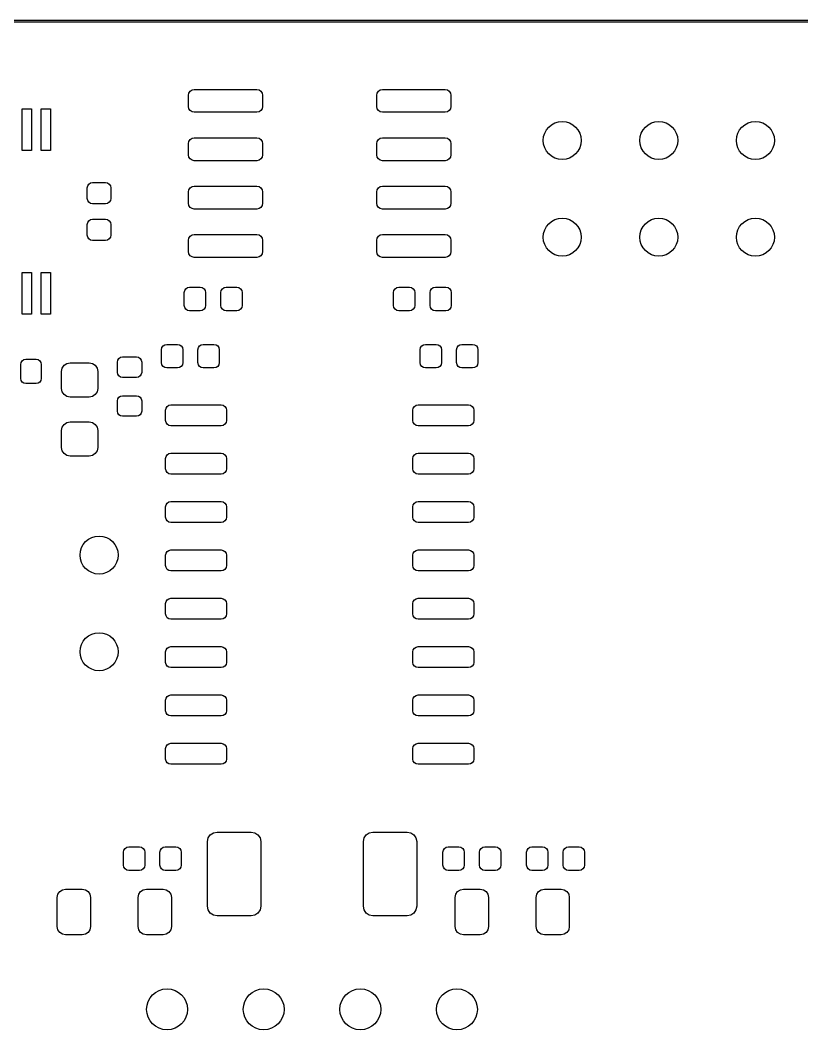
# Model space of a CAD drawing. Extents: x 89 to 178, y -115 to -57.
# Drawn here: x 130.93 to 151.48, y -83.49 to -56.97 of the extents above; entities that cross this region are included whole.
import ezdxf

# ---------------------------------------------------------------- set-up
doc = ezdxf.new("R2010")
doc.units = 0
doc.layers.add('BLACK', color=7, linetype='CONTINUOUS')

msp = doc.modelspace()

# ---------------------------------------------------------------- linework, layer by layer
at = {"layer": 'BLACK', "linetype": 'CONTINUOUS'}
for p, q in [((97.5, -56.975), (169.5, -56.975)), ((169.47582, -57.025), (97.524182, -57.025)), ((135.361418, -58.887597), (135.393934, -58.838934)), ((135.393934, -58.838934), (135.442597, -58.806418)), ((135.442597, -58.806418), (135.5, -58.795)), ((135.5, -58.795), (137.15, -58.795)), ((137.15, -58.795), (137.207403, -58.806418)), ((137.207403, -58.806418), (137.256066, -58.838934)), ((137.256066, -58.838934), (137.288582, -58.887597)), ((140.311418, -58.887597), (140.343934, -58.838934)), ((140.343934, -58.838934), (140.392597, -58.806418)), ((140.392597, -58.806418), (140.45, -58.795)), ((140.45, -58.795), (142.1, -58.795)), ((142.1, -58.795), (142.157403, -58.806418)), ((142.157403, -58.806418), (142.206066, -58.838934)), ((142.206066, -58.838934), (142.238582, -58.887597)), ((135.35, -58.945), (135.361418, -58.887597)), ((135.35, -59.245), (135.35, -58.945)), ((137.288582, -58.887597), (137.3, -58.945)), ((137.3, -58.945), (137.3, -59.245)), ((140.3, -58.945), (140.311418, -58.887597)), ((140.3, -59.245), (140.3, -58.945)), ((142.238582, -58.887597), (142.25, -58.945)), ((142.25, -58.945), (142.25, -59.245)), ((130.975, -60.4), (130.975, -59.3)), ((130.975, -59.3), (131.225, -59.3)), ((131.225, -59.3), (131.225, -60.4)), ((131.475, -60.4), (131.475, -59.3)), ((131.475, -59.3), (131.725, -59.3)), ((131.725, -59.3), (131.725, -60.4)), ((135.361418, -59.302403), (135.35, -59.245)), ((135.393934, -59.351066), (135.361418, -59.302403)), ((135.442597, -59.383582), (135.393934, -59.351066)), ((135.5, -59.395), (135.442597, -59.383582)), ((137.15, -59.395), (135.5, -59.395)), ((137.207403, -59.383582), (137.15, -59.395)), ((137.256066, -59.351066), (137.207403, -59.383582)), ((137.288582, -59.302403), (137.256066, -59.351066)), ((137.3, -59.245), (137.288582, -59.302403)), ((140.311418, -59.302403), (140.3, -59.245)), ((140.343934, -59.351066), (140.311418, -59.302403)), ((140.392597, -59.383582), (140.343934, -59.351066)), ((140.45, -59.395), (140.392597, -59.383582)), ((142.1, -59.395), (140.45, -59.395)), ((142.157403, -59.383582), (142.1, -59.395)), ((142.206066, -59.351066), (142.157403, -59.383582)), ((142.238582, -59.302403), (142.206066, -59.351066)), ((142.25, -59.245), (142.238582, -59.302403)), ((135.35, -60.215), (135.361418, -60.157597)), ((135.361418, -60.157597), (135.393934, -60.108934)), ((135.393934, -60.108934), (135.442597, -60.076418)), ((135.442597, -60.076418), (135.5, -60.065)), ((135.5, -60.065), (137.15, -60.065)), ((137.15, -60.065), (137.207403, -60.076418)), ((137.207403, -60.076418), (137.256066, -60.108934)), ((137.256066, -60.108934), (137.288582, -60.157597)), ((137.288582, -60.157597), (137.3, -60.215)), ((140.3, -60.215), (140.311418, -60.157597)), ((140.311418, -60.157597), (140.343934, -60.108934)), ((140.343934, -60.108934), (140.392597, -60.076418)), ((140.392597, -60.076418), (140.45, -60.065)), ((140.45, -60.065), (142.1, -60.065)), ((142.1, -60.065), (142.157403, -60.076418)), ((142.157403, -60.076418), (142.206066, -60.108934)), ((142.206066, -60.108934), (142.238582, -60.157597)), ((142.238582, -60.157597), (142.25, -60.215)), ((131.225, -60.4), (130.975, -60.4)), ((131.725, -60.4), (131.475, -60.4)), ((135.35, -60.515), (135.35, -60.215)), ((137.3, -60.215), (137.3, -60.515)), ((140.3, -60.515), (140.3, -60.215)), ((142.25, -60.215), (142.25, -60.515)), ((135.361418, -60.572403), (135.35, -60.515)), ((135.393934, -60.621066), (135.361418, -60.572403)), ((135.442597, -60.653582), (135.393934, -60.621066)), ((135.5, -60.665), (135.442597, -60.653582)), ((137.15, -60.665), (135.5, -60.665)), ((137.207403, -60.653582), (137.15, -60.665)), ((137.256066, -60.621066), (137.207403, -60.653582)), ((137.288582, -60.572403), (137.256066, -60.621066)), ((137.3, -60.515), (137.288582, -60.572403)), ((140.311418, -60.572403), (140.3, -60.515)), ((140.343934, -60.621066), (140.311418, -60.572403)), ((140.392597, -60.653582), (140.343934, -60.621066)), ((140.45, -60.665), (140.392597, -60.653582)), ((142.1, -60.665), (140.45, -60.665)), ((142.157403, -60.653582), (142.1, -60.665)), ((142.206066, -60.621066), (142.157403, -60.653582)), ((142.238582, -60.572403), (142.206066, -60.621066)), ((142.25, -60.515), (142.238582, -60.572403)), ((132.731005, -61.281005), (132.776424, -61.250657)), ((132.776424, -61.250657), (132.83, -61.24)), ((132.83, -61.24), (133.17, -61.24)), ((133.17, -61.24), (133.223576, -61.250657)), ((133.223576, -61.250657), (133.268995, -61.281005)), ((132.69, -61.38), (132.700657, -61.326424)), ((132.69, -61.66), (132.69, -61.38)), ((132.700657, -61.326424), (132.731005, -61.281005)), ((133.268995, -61.281005), (133.299343, -61.326424)), ((133.299343, -61.326424), (133.31, -61.38)), ((133.31, -61.38), (133.31, -61.66)), ((135.35, -61.485), (135.361418, -61.427597)), ((135.35, -61.785), (135.35, -61.485)), ((135.361418, -61.427597), (135.393934, -61.378934)), ((135.393934, -61.378934), (135.442597, -61.346418)), ((135.442597, -61.346418), (135.5, -61.335)), ((135.5, -61.335), (137.15, -61.335)), ((137.15, -61.335), (137.207403, -61.346418)), ((137.207403, -61.346418), (137.256066, -61.378934)), ((137.256066, -61.378934), (137.288582, -61.427597)), ((137.288582, -61.427597), (137.3, -61.485)), ((137.3, -61.485), (137.3, -61.785)), ((140.3, -61.485), (140.311418, -61.427597)), ((140.3, -61.785), (140.3, -61.485)), ((140.311418, -61.427597), (140.343934, -61.378934)), ((140.343934, -61.378934), (140.392597, -61.346418)), ((140.392597, -61.346418), (140.45, -61.335)), ((140.45, -61.335), (142.1, -61.335)), ((142.1, -61.335), (142.157403, -61.346418)), ((142.157403, -61.346418), (142.206066, -61.378934)), ((142.206066, -61.378934), (142.238582, -61.427597)), ((142.238582, -61.427597), (142.25, -61.485)), ((142.25, -61.485), (142.25, -61.785)), ((132.700657, -61.713576), (132.69, -61.66)), ((132.731005, -61.758995), (132.700657, -61.713576)), ((132.776424, -61.789343), (132.731005, -61.758995)), ((132.83, -61.8), (132.776424, -61.789343)), ((133.223576, -61.789343), (133.17, -61.8)), ((133.268995, -61.758995), (133.223576, -61.789343)), ((133.299343, -61.713576), (133.268995, -61.758995)), ((133.31, -61.66), (133.299343, -61.713576)), ((135.361418, -61.842403), (135.35, -61.785)), ((137.3, -61.785), (137.288582, -61.842403)), ((140.311418, -61.842403), (140.3, -61.785)), ((142.25, -61.785), (142.238582, -61.842403)), ((133.17, -61.8), (132.83, -61.8)), ((135.393934, -61.891066), (135.361418, -61.842403)), ((135.442597, -61.923582), (135.393934, -61.891066)), ((135.5, -61.935), (135.442597, -61.923582)), ((137.15, -61.935), (135.5, -61.935)), ((137.207403, -61.923582), (137.15, -61.935)), ((137.256066, -61.891066), (137.207403, -61.923582)), ((137.288582, -61.842403), (137.256066, -61.891066)), ((140.343934, -61.891066), (140.311418, -61.842403)), ((140.392597, -61.923582), (140.343934, -61.891066)), ((140.45, -61.935), (140.392597, -61.923582)), ((142.1, -61.935), (140.45, -61.935)), ((142.157403, -61.923582), (142.1, -61.935)), ((142.206066, -61.891066), (142.157403, -61.923582)), ((142.238582, -61.842403), (142.206066, -61.891066)), ((132.69, -62.34), (132.700657, -62.286424)), ((132.700657, -62.286424), (132.731005, -62.241005)), ((132.731005, -62.241005), (132.776424, -62.210657)), ((132.776424, -62.210657), (132.83, -62.2)), ((132.83, -62.2), (133.17, -62.2)), ((133.17, -62.2), (133.223576, -62.210657)), ((133.223576, -62.210657), (133.268995, -62.241005)), ((133.268995, -62.241005), (133.299343, -62.286424)), ((133.299343, -62.286424), (133.31, -62.34)), ((132.69, -62.62), (132.69, -62.34)), ((133.31, -62.34), (133.31, -62.62)), ((132.700657, -62.673576), (132.69, -62.62)), ((132.731005, -62.718995), (132.700657, -62.673576)), ((132.776424, -62.749343), (132.731005, -62.718995)), ((132.83, -62.76), (132.776424, -62.749343)), ((133.17, -62.76), (132.83, -62.76)), ((133.223576, -62.749343), (133.17, -62.76)), ((133.268995, -62.718995), (133.223576, -62.749343)), ((133.299343, -62.673576), (133.268995, -62.718995)), ((133.31, -62.62), (133.299343, -62.673576)), ((135.35, -62.755), (135.361418, -62.697597)), ((135.35, -63.055), (135.35, -62.755)), ((135.361418, -62.697597), (135.393934, -62.648934)), ((135.393934, -62.648934), (135.442597, -62.616418)), ((135.442597, -62.616418), (135.5, -62.605)), ((135.5, -62.605), (137.15, -62.605)), ((137.15, -62.605), (137.207403, -62.616418)), ((137.207403, -62.616418), (137.256066, -62.648934)), ((137.256066, -62.648934), (137.288582, -62.697597)), ((137.288582, -62.697597), (137.3, -62.755)), ((137.3, -62.755), (137.3, -63.055)), ((140.3, -62.755), (140.311418, -62.697597)), ((140.3, -63.055), (140.3, -62.755)), ((140.311418, -62.697597), (140.343934, -62.648934)), ((140.343934, -62.648934), (140.392597, -62.616418)), ((140.392597, -62.616418), (140.45, -62.605)), ((140.45, -62.605), (142.1, -62.605)), ((142.1, -62.605), (142.157403, -62.616418)), ((142.157403, -62.616418), (142.206066, -62.648934)), ((142.206066, -62.648934), (142.238582, -62.697597)), ((142.238582, -62.697597), (142.25, -62.755)), ((142.25, -62.755), (142.25, -63.055)), ((135.361418, -63.112403), (135.35, -63.055)), ((135.393934, -63.161066), (135.361418, -63.112403)), ((137.288582, -63.112403), (137.256066, -63.161066)), ((137.3, -63.055), (137.288582, -63.112403)), ((140.311418, -63.112403), (140.3, -63.055)), ((140.343934, -63.161066), (140.311418, -63.112403)), ((142.238582, -63.112403), (142.206066, -63.161066)), ((142.25, -63.055), (142.238582, -63.112403)), ((135.442597, -63.193582), (135.393934, -63.161066)), ((135.5, -63.205), (135.442597, -63.193582)), ((137.15, -63.205), (135.5, -63.205)), ((137.207403, -63.193582), (137.15, -63.205)), ((137.256066, -63.161066), (137.207403, -63.193582)), ((140.392597, -63.193582), (140.343934, -63.161066)), ((140.45, -63.205), (140.392597, -63.193582)), ((142.1, -63.205), (140.45, -63.205)), ((142.157403, -63.193582), (142.1, -63.205)), ((142.206066, -63.161066), (142.157403, -63.193582)), ((130.975, -64.7), (130.975, -63.6)), ((130.975, -63.6), (131.225, -63.6)), ((131.225, -63.6), (131.225, -64.7)), ((131.475, -64.7), (131.475, -63.6)), ((131.475, -63.6), (131.725, -63.6)), ((131.725, -63.6), (131.725, -64.7)), ((135.24, -64.13), (135.250657, -64.076424)), ((135.24, -64.47), (135.24, -64.13)), ((135.250657, -64.076424), (135.281005, -64.031005)), ((135.281005, -64.031005), (135.326424, -64.000657)), ((135.326424, -64.000657), (135.38, -63.99)), ((135.38, -63.99), (135.66, -63.99)), ((135.66, -63.99), (135.713576, -64.000657)), ((135.713576, -64.000657), (135.758995, -64.031005)), ((135.758995, -64.031005), (135.789343, -64.076424)), ((135.789343, -64.076424), (135.8, -64.13)), ((135.8, -64.13), (135.8, -64.47)), ((136.2, -64.13), (136.210657, -64.076424)), ((136.2, -64.47), (136.2, -64.13)), ((136.210657, -64.076424), (136.241005, -64.031005)), ((136.241005, -64.031005), (136.286424, -64.000657)), ((136.286424, -64.000657), (136.34, -63.99)), ((136.34, -63.99), (136.62, -63.99)), ((136.62, -63.99), (136.673576, -64.000657)), ((136.673576, -64.000657), (136.718995, -64.031005)), ((136.718995, -64.031005), (136.749343, -64.076424)), ((136.749343, -64.076424), (136.76, -64.13)), ((136.76, -64.13), (136.76, -64.47)), ((140.74, -64.13), (140.750657, -64.076424)), ((140.74, -64.47), (140.74, -64.13)), ((140.750657, -64.076424), (140.781005, -64.031005)), ((140.781005, -64.031005), (140.826424, -64.000657)), ((140.826424, -64.000657), (140.88, -63.99)), ((140.88, -63.99), (141.16, -63.99)), ((141.16, -63.99), (141.213576, -64.000657)), ((141.213576, -64.000657), (141.258995, -64.031005)), ((141.258995, -64.031005), (141.289343, -64.076424)), ((141.289343, -64.076424), (141.3, -64.13)), ((141.3, -64.13), (141.3, -64.47)), ((141.7, -64.13), (141.710657, -64.076424)), ((141.7, -64.47), (141.7, -64.13)), ((141.710657, -64.076424), (141.741005, -64.031005)), ((141.741005, -64.031005), (141.786424, -64.000657)), ((141.786424, -64.000657), (141.84, -63.99)), ((141.84, -63.99), (142.12, -63.99)), ((142.12, -63.99), (142.173576, -64.000657)), ((142.173576, -64.000657), (142.218995, -64.031005)), ((142.218995, -64.031005), (142.249343, -64.076424)), ((142.249343, -64.076424), (142.26, -64.13)), ((142.26, -64.13), (142.26, -64.47)), ((131.225, -64.7), (130.975, -64.7)), ((131.725, -64.7), (131.475, -64.7)), ((135.250657, -64.523576), (135.24, -64.47)), ((135.281005, -64.568995), (135.250657, -64.523576)), ((135.326424, -64.599343), (135.281005, -64.568995)), ((135.38, -64.61), (135.326424, -64.599343)), ((135.66, -64.61), (135.38, -64.61)), ((135.713576, -64.599343), (135.66, -64.61)), ((135.758995, -64.568995), (135.713576, -64.599343)), ((135.789343, -64.523576), (135.758995, -64.568995)), ((135.8, -64.47), (135.789343, -64.523576)), ((136.210657, -64.523576), (136.2, -64.47)), ((136.241005, -64.568995), (136.210657, -64.523576)), ((136.286424, -64.599343), (136.241005, -64.568995)), ((136.34, -64.61), (136.286424, -64.599343)), ((136.62, -64.61), (136.34, -64.61)), ((136.673576, -64.599343), (136.62, -64.61)), ((136.718995, -64.568995), (136.673576, -64.599343)), ((136.749343, -64.523576), (136.718995, -64.568995)), ((136.76, -64.47), (136.749343, -64.523576)), ((140.750657, -64.523576), (140.74, -64.47)), ((140.781005, -64.568995), (140.750657, -64.523576)), ((140.826424, -64.599343), (140.781005, -64.568995)), ((140.88, -64.61), (140.826424, -64.599343)), ((141.16, -64.61), (140.88, -64.61)), ((141.213576, -64.599343), (141.16, -64.61)), ((141.258995, -64.568995), (141.213576, -64.599343)), ((141.289343, -64.523576), (141.258995, -64.568995)), ((141.3, -64.47), (141.289343, -64.523576)), ((141.710657, -64.523576), (141.7, -64.47)), ((141.741005, -64.568995), (141.710657, -64.523576)), ((141.786424, -64.599343), (141.741005, -64.568995)), ((141.84, -64.61), (141.786424, -64.599343)), ((142.12, -64.61), (141.84, -64.61)), ((142.173576, -64.599343), (142.12, -64.61)), ((142.218995, -64.568995), (142.173576, -64.599343)), ((142.249343, -64.523576), (142.218995, -64.568995)), ((142.26, -64.47), (142.249343, -64.523576)), ((134.681005, -65.531005), (134.726424, -65.500657)), ((134.726424, -65.500657), (134.78, -65.49)), ((134.78, -65.49), (135.06, -65.49)), ((135.06, -65.49), (135.113576, -65.500657)), ((135.113576, -65.500657), (135.158995, -65.531005)), ((135.641005, -65.531005), (135.686424, -65.500657)), ((135.686424, -65.500657), (135.74, -65.49)), ((135.74, -65.49), (136.02, -65.49)), ((136.02, -65.49), (136.073576, -65.500657)), ((136.073576, -65.500657), (136.118995, -65.531005)), ((141.481005, -65.531005), (141.526424, -65.500657)), ((141.526424, -65.500657), (141.58, -65.49)), ((141.58, -65.49), (141.86, -65.49)), ((141.86, -65.49), (141.913576, -65.500657)), ((141.913576, -65.500657), (141.958995, -65.531005)), ((142.441005, -65.531005), (142.486424, -65.500657)), ((142.486424, -65.500657), (142.54, -65.49)), ((142.54, -65.49), (142.82, -65.49)), ((142.82, -65.49), (142.873576, -65.500657)), ((142.873576, -65.500657), (142.918995, -65.531005)), ((134.64, -65.63), (134.650657, -65.576424)), ((134.64, -65.97), (134.64, -65.63)), ((134.650657, -65.576424), (134.681005, -65.531005)), ((135.158995, -65.531005), (135.189343, -65.576424)), ((135.189343, -65.576424), (135.2, -65.63)), ((135.2, -65.63), (135.2, -65.97)), ((135.6, -65.63), (135.610657, -65.576424)), ((135.6, -65.97), (135.6, -65.63)), ((135.610657, -65.576424), (135.641005, -65.531005)), ((136.118995, -65.531005), (136.149343, -65.576424)), ((136.149343, -65.576424), (136.16, -65.63)), ((136.16, -65.63), (136.16, -65.97)), ((141.44, -65.63), (141.450657, -65.576424)), ((141.44, -65.97), (141.44, -65.63)), ((141.450657, -65.576424), (141.481005, -65.531005)), ((141.958995, -65.531005), (141.989343, -65.576424)), ((141.989343, -65.576424), (142, -65.63)), ((142, -65.63), (142, -65.97)), ((142.4, -65.63), (142.410657, -65.576424)), ((142.4, -65.97), (142.4, -65.63)), ((142.410657, -65.576424), (142.441005, -65.531005)), ((142.918995, -65.531005), (142.949343, -65.576424)), ((142.949343, -65.576424), (142.96, -65.63)), ((142.96, -65.63), (142.96, -65.97)), ((130.94, -66.015), (130.950276, -65.963338)), ((130.94, -66.385), (130.94, -66.015)), ((130.950276, -65.963338), (130.979541, -65.919541)), ((130.979541, -65.919541), (131.023338, -65.890276)), ((131.023338, -65.890276), (131.075, -65.88)), ((131.075, -65.88), (131.345, -65.88)), ((131.345, -65.88), (131.396662, -65.890276)), ((131.396662, -65.890276), (131.440459, -65.919541)), ((131.440459, -65.919541), (131.469724, -65.963338)), ((131.469724, -65.963338), (131.48, -66.015)), ((131.48, -66.015), (131.48, -66.385)), ((132.080901, -66.040901), (132.153896, -65.992127)), ((132.153896, -65.992127), (132.24, -65.975)), ((132.24, -65.975), (132.74, -65.975)), ((132.74, -65.975), (132.826104, -65.992127)), ((132.826104, -65.992127), (132.899099, -66.040901)), ((133.48, -65.955), (133.490276, -65.903338)), ((133.48, -66.225), (133.48, -65.955)), ((133.490276, -65.903338), (133.519541, -65.859541)), ((133.519541, -65.859541), (133.563338, -65.830276)), ((133.563338, -65.830276), (133.615, -65.82)), ((133.615, -65.82), (133.985, -65.82)), ((133.985, -65.82), (134.036662, -65.830276)), ((134.036662, -65.830276), (134.080459, -65.859541)), ((134.080459, -65.859541), (134.109724, -65.903338)), ((134.109724, -65.903338), (134.12, -65.955)), ((134.12, -65.955), (134.12, -66.225)), ((134.650657, -66.023576), (134.64, -65.97)), ((134.681005, -66.068995), (134.650657, -66.023576)), ((135.189343, -66.023576), (135.158995, -66.068995)), ((135.2, -65.97), (135.189343, -66.023576)), ((135.610657, -66.023576), (135.6, -65.97)), ((135.641005, -66.068995), (135.610657, -66.023576)), ((136.149343, -66.023576), (136.118995, -66.068995)), ((136.16, -65.97), (136.149343, -66.023576)), ((141.450657, -66.023576), (141.44, -65.97)), ((141.481005, -66.068995), (141.450657, -66.023576)), ((141.989343, -66.023576), (141.958995, -66.068995)), ((142, -65.97), (141.989343, -66.023576)), ((142.410657, -66.023576), (142.4, -65.97)), ((142.441005, -66.068995), (142.410657, -66.023576)), ((142.949343, -66.023576), (142.918995, -66.068995)), ((142.96, -65.97), (142.949343, -66.023576)), ((132.015, -66.2), (132.032127, -66.113896)), ((132.015, -66.65), (132.015, -66.2)), ((132.032127, -66.113896), (132.080901, -66.040901)), ((132.899099, -66.040901), (132.947873, -66.113896)), ((132.947873, -66.113896), (132.965, -66.2)), ((132.965, -66.2), (132.965, -66.65)), ((133.490276, -66.276662), (133.48, -66.225)), ((133.519541, -66.320459), (133.490276, -66.276662)), ((134.109724, -66.276662), (134.080459, -66.320459)), ((134.12, -66.225), (134.109724, -66.276662)), ((134.726424, -66.099343), (134.681005, -66.068995)), ((134.78, -66.11), (134.726424, -66.099343)), ((135.06, -66.11), (134.78, -66.11)), ((135.113576, -66.099343), (135.06, -66.11)), ((135.158995, -66.068995), (135.113576, -66.099343)), ((135.686424, -66.099343), (135.641005, -66.068995)), ((135.74, -66.11), (135.686424, -66.099343)), ((136.02, -66.11), (135.74, -66.11)), ((136.073576, -66.099343), (136.02, -66.11)), ((136.118995, -66.068995), (136.073576, -66.099343)), ((141.526424, -66.099343), (141.481005, -66.068995)), ((141.58, -66.11), (141.526424, -66.099343)), ((141.86, -66.11), (141.58, -66.11)), ((141.913576, -66.099343), (141.86, -66.11)), ((141.958995, -66.068995), (141.913576, -66.099343)), ((142.486424, -66.099343), (142.441005, -66.068995)), ((142.54, -66.11), (142.486424, -66.099343)), ((142.82, -66.11), (142.54, -66.11)), ((142.873576, -66.099343), (142.82, -66.11)), ((142.918995, -66.068995), (142.873576, -66.099343)), ((130.950276, -66.436662), (130.94, -66.385)), ((130.979541, -66.480459), (130.950276, -66.436662)), ((131.023338, -66.509724), (130.979541, -66.480459)), ((131.075, -66.52), (131.023338, -66.509724)), ((131.345, -66.52), (131.075, -66.52)), ((131.396662, -66.509724), (131.345, -66.52)), ((131.440459, -66.480459), (131.396662, -66.509724)), ((131.469724, -66.436662), (131.440459, -66.480459)), ((131.48, -66.385), (131.469724, -66.436662)), ((133.563338, -66.349724), (133.519541, -66.320459)), ((133.615, -66.36), (133.563338, -66.349724)), ((133.985, -66.36), (133.615, -66.36)), ((134.036662, -66.349724), (133.985, -66.36)), ((134.080459, -66.320459), (134.036662, -66.349724)), ((132.032127, -66.736104), (132.015, -66.65)), ((132.080901, -66.809099), (132.032127, -66.736104)), ((132.153896, -66.857873), (132.080901, -66.809099)), ((132.899099, -66.809099), (132.826104, -66.857873)), ((132.947873, -66.736104), (132.899099, -66.809099)), ((132.965, -66.65), (132.947873, -66.736104)), ((132.24, -66.875), (132.153896, -66.857873)), ((132.74, -66.875), (132.24, -66.875)), ((132.826104, -66.857873), (132.74, -66.875)), ((133.48, -66.975), (133.490276, -66.923338)), ((133.48, -67.245), (133.48, -66.975)), ((133.490276, -66.923338), (133.519541, -66.879541)), ((133.519541, -66.879541), (133.563338, -66.850276)), ((133.563338, -66.850276), (133.615, -66.84)), ((133.615, -66.84), (133.985, -66.84)), ((133.985, -66.84), (134.036662, -66.850276)), ((134.036662, -66.850276), (134.080459, -66.879541)), ((134.080459, -66.879541), (134.109724, -66.923338)), ((134.109724, -66.923338), (134.12, -66.975)), ((134.12, -66.975), (134.12, -67.245)), ((134.790273, -67.120273), (134.834881, -67.090467)), ((134.834881, -67.090467), (134.8875, -67.08)), ((134.8875, -67.08), (136.2125, -67.08)), ((136.2125, -67.08), (136.265119, -67.090467)), ((136.265119, -67.090467), (136.309727, -67.120273)), ((141.290273, -67.120273), (141.334881, -67.090467)), ((141.334881, -67.090467), (141.3875, -67.08)), ((141.3875, -67.08), (142.7125, -67.08)), ((142.7125, -67.08), (142.765119, -67.090467)), ((142.765119, -67.090467), (142.809727, -67.120273)), ((133.490276, -67.296662), (133.48, -67.245)), ((133.519541, -67.340459), (133.490276, -67.296662)), ((133.563338, -67.369724), (133.519541, -67.340459)), ((134.080459, -67.340459), (134.036662, -67.369724)), ((134.109724, -67.296662), (134.080459, -67.340459)), ((134.12, -67.245), (134.109724, -67.296662)), ((134.75, -67.2175), (134.760467, -67.164881)), ((134.75, -67.4925), (134.75, -67.2175)), ((134.760467, -67.164881), (134.790273, -67.120273)), ((136.309727, -67.120273), (136.339533, -67.164881)), ((136.339533, -67.164881), (136.35, -67.2175)), ((136.35, -67.2175), (136.35, -67.4925)), ((141.25, -67.2175), (141.260467, -67.164881)), ((141.25, -67.4925), (141.25, -67.2175)), ((141.260467, -67.164881), (141.290273, -67.120273)), ((142.809727, -67.120273), (142.839533, -67.164881)), ((142.839533, -67.164881), (142.85, -67.2175)), ((142.85, -67.2175), (142.85, -67.4925)), ((132.032127, -67.663896), (132.080901, -67.590901)), ((132.080901, -67.590901), (132.153896, -67.542127)), ((132.153896, -67.542127), (132.24, -67.525)), ((132.24, -67.525), (132.74, -67.525)), ((132.74, -67.525), (132.826104, -67.542127)), ((132.826104, -67.542127), (132.899099, -67.590901)), ((132.899099, -67.590901), (132.947873, -67.663896)), ((133.615, -67.38), (133.563338, -67.369724)), ((133.985, -67.38), (133.615, -67.38)), ((134.036662, -67.369724), (133.985, -67.38)), ((134.760467, -67.545119), (134.75, -67.4925)), ((134.790273, -67.589727), (134.760467, -67.545119)), ((134.834881, -67.619533), (134.790273, -67.589727)), ((134.8875, -67.63), (134.834881, -67.619533)), ((136.265119, -67.619533), (136.2125, -67.63)), ((136.309727, -67.589727), (136.265119, -67.619533)), ((136.339533, -67.545119), (136.309727, -67.589727)), ((136.35, -67.4925), (136.339533, -67.545119)), ((141.260467, -67.545119), (141.25, -67.4925)), ((141.290273, -67.589727), (141.260467, -67.545119)), ((141.334881, -67.619533), (141.290273, -67.589727)), ((141.3875, -67.63), (141.334881, -67.619533)), ((142.765119, -67.619533), (142.7125, -67.63)), ((142.809727, -67.589727), (142.765119, -67.619533)), ((142.839533, -67.545119), (142.809727, -67.589727)), ((142.85, -67.4925), (142.839533, -67.545119)), ((132.015, -67.75), (132.032127, -67.663896)), ((132.015, -68.2), (132.015, -67.75)), ((132.947873, -67.663896), (132.965, -67.75)), ((132.965, -67.75), (132.965, -68.2)), ((136.2125, -67.63), (134.8875, -67.63)), ((142.7125, -67.63), (141.3875, -67.63)), ((132.032127, -68.286104), (132.015, -68.2)), ((132.080901, -68.359099), (132.032127, -68.286104)), ((132.153896, -68.407873), (132.080901, -68.359099)), ((132.24, -68.425), (132.153896, -68.407873)), ((132.826104, -68.407873), (132.74, -68.425)), ((132.899099, -68.359099), (132.826104, -68.407873)), ((132.947873, -68.286104), (132.899099, -68.359099)), ((132.965, -68.2), (132.947873, -68.286104)), ((134.760467, -68.434881), (134.790273, -68.390273)), ((134.790273, -68.390273), (134.834881, -68.360467)), ((134.834881, -68.360467), (134.8875, -68.35)), ((134.8875, -68.35), (136.2125, -68.35)), ((136.2125, -68.35), (136.265119, -68.360467)), ((136.265119, -68.360467), (136.309727, -68.390273)), ((136.309727, -68.390273), (136.339533, -68.434881)), ((141.260467, -68.434881), (141.290273, -68.390273)), ((141.290273, -68.390273), (141.334881, -68.360467)), ((141.334881, -68.360467), (141.3875, -68.35)), ((141.3875, -68.35), (142.7125, -68.35)), ((142.7125, -68.35), (142.765119, -68.360467)), ((142.765119, -68.360467), (142.809727, -68.390273)), ((142.809727, -68.390273), (142.839533, -68.434881)), ((132.74, -68.425), (132.24, -68.425)), ((134.75, -68.4875), (134.760467, -68.434881)), ((134.75, -68.7625), (134.75, -68.4875)), ((136.339533, -68.434881), (136.35, -68.4875)), ((136.35, -68.4875), (136.35, -68.7625)), ((141.25, -68.4875), (141.260467, -68.434881)), ((141.25, -68.7625), (141.25, -68.4875)), ((142.839533, -68.434881), (142.85, -68.4875)), ((142.85, -68.4875), (142.85, -68.7625)), ((134.760467, -68.815119), (134.75, -68.7625)), ((134.790273, -68.859727), (134.760467, -68.815119)), ((134.834881, -68.889533), (134.790273, -68.859727)), ((134.8875, -68.9), (134.834881, -68.889533)), ((136.2125, -68.9), (134.8875, -68.9)), ((136.265119, -68.889533), (136.2125, -68.9)), ((136.309727, -68.859727), (136.265119, -68.889533)), ((136.339533, -68.815119), (136.309727, -68.859727)), ((136.35, -68.7625), (136.339533, -68.815119)), ((141.260467, -68.815119), (141.25, -68.7625)), ((141.290273, -68.859727), (141.260467, -68.815119)), ((141.334881, -68.889533), (141.290273, -68.859727)), ((141.3875, -68.9), (141.334881, -68.889533)), ((142.7125, -68.9), (141.3875, -68.9)), ((142.765119, -68.889533), (142.7125, -68.9)), ((142.809727, -68.859727), (142.765119, -68.889533)), ((142.839533, -68.815119), (142.809727, -68.859727)), ((142.85, -68.7625), (142.839533, -68.815119)), ((134.75, -69.7575), (134.760467, -69.704881)), ((134.760467, -69.704881), (134.790273, -69.660273)), ((134.790273, -69.660273), (134.834881, -69.630467)), ((134.834881, -69.630467), (134.8875, -69.62)), ((134.8875, -69.62), (136.2125, -69.62)), ((136.2125, -69.62), (136.265119, -69.630467)), ((136.265119, -69.630467), (136.309727, -69.660273)), ((136.309727, -69.660273), (136.339533, -69.704881)), ((136.339533, -69.704881), (136.35, -69.7575)), ((141.25, -69.7575), (141.260467, -69.704881)), ((141.260467, -69.704881), (141.290273, -69.660273)), ((141.290273, -69.660273), (141.334881, -69.630467)), ((141.334881, -69.630467), (141.3875, -69.62)), ((141.3875, -69.62), (142.7125, -69.62)), ((142.7125, -69.62), (142.765119, -69.630467)), ((142.765119, -69.630467), (142.809727, -69.660273)), ((142.809727, -69.660273), (142.839533, -69.704881)), ((142.839533, -69.704881), (142.85, -69.7575)), ((134.75, -70.0325), (134.75, -69.7575)), ((136.35, -69.7575), (136.35, -70.0325)), ((141.25, -70.0325), (141.25, -69.7575)), ((142.85, -69.7575), (142.85, -70.0325)), ((134.760467, -70.085119), (134.75, -70.0325)), ((134.790273, -70.129727), (134.760467, -70.085119)), ((134.834881, -70.159533), (134.790273, -70.129727)), ((134.8875, -70.17), (134.834881, -70.159533)), ((136.2125, -70.17), (134.8875, -70.17)), ((136.265119, -70.159533), (136.2125, -70.17)), ((136.309727, -70.129727), (136.265119, -70.159533)), ((136.339533, -70.085119), (136.309727, -70.129727)), ((136.35, -70.0325), (136.339533, -70.085119)), ((141.260467, -70.085119), (141.25, -70.0325)), ((141.290273, -70.129727), (141.260467, -70.085119)), ((141.334881, -70.159533), (141.290273, -70.129727)), ((141.3875, -70.17), (141.334881, -70.159533)), ((142.7125, -70.17), (141.3875, -70.17)), ((142.765119, -70.159533), (142.7125, -70.17)), ((142.809727, -70.129727), (142.765119, -70.159533)), ((142.839533, -70.085119), (142.809727, -70.129727)), ((142.85, -70.0325), (142.839533, -70.085119)), ((134.75, -71.0275), (134.760467, -70.974881)), ((134.75, -71.3025), (134.75, -71.0275)), ((134.760467, -70.974881), (134.790273, -70.930273)), ((134.790273, -70.930273), (134.834881, -70.900467)), ((134.834881, -70.900467), (134.8875, -70.89)), ((134.8875, -70.89), (136.2125, -70.89)), ((136.2125, -70.89), (136.265119, -70.900467)), ((136.265119, -70.900467), (136.309727, -70.930273)), ((136.309727, -70.930273), (136.339533, -70.974881)), ((136.339533, -70.974881), (136.35, -71.0275)), ((136.35, -71.0275), (136.35, -71.3025)), ((141.25, -71.0275), (141.260467, -70.974881)), ((141.25, -71.3025), (141.25, -71.0275)), ((141.260467, -70.974881), (141.290273, -70.930273)), ((141.290273, -70.930273), (141.334881, -70.900467)), ((141.334881, -70.900467), (141.3875, -70.89)), ((141.3875, -70.89), (142.7125, -70.89)), ((142.7125, -70.89), (142.765119, -70.900467)), ((142.765119, -70.900467), (142.809727, -70.930273)), ((142.809727, -70.930273), (142.839533, -70.974881)), ((142.839533, -70.974881), (142.85, -71.0275)), ((142.85, -71.0275), (142.85, -71.3025)), ((134.760467, -71.355119), (134.75, -71.3025)), ((136.35, -71.3025), (136.339533, -71.355119)), ((141.260467, -71.355119), (141.25, -71.3025)), ((142.85, -71.3025), (142.839533, -71.355119)), ((134.790273, -71.399727), (134.760467, -71.355119)), ((134.834881, -71.429533), (134.790273, -71.399727)), ((134.8875, -71.44), (134.834881, -71.429533)), ((136.2125, -71.44), (134.8875, -71.44)), ((136.265119, -71.429533), (136.2125, -71.44)), ((136.309727, -71.399727), (136.265119, -71.429533)), ((136.339533, -71.355119), (136.309727, -71.399727)), ((141.290273, -71.399727), (141.260467, -71.355119)), ((141.334881, -71.429533), (141.290273, -71.399727)), ((141.3875, -71.44), (141.334881, -71.429533)), ((142.7125, -71.44), (141.3875, -71.44)), ((142.765119, -71.429533), (142.7125, -71.44)), ((142.809727, -71.399727), (142.765119, -71.429533)), ((142.839533, -71.355119), (142.809727, -71.399727)), ((134.75, -72.2975), (134.760467, -72.244881)), ((134.75, -72.5725), (134.75, -72.2975)), ((134.760467, -72.244881), (134.790273, -72.200273)), ((134.790273, -72.200273), (134.834881, -72.170467)), ((134.834881, -72.170467), (134.8875, -72.16)), ((134.8875, -72.16), (136.2125, -72.16)), ((136.2125, -72.16), (136.265119, -72.170467)), ((136.265119, -72.170467), (136.309727, -72.200273)), ((136.309727, -72.200273), (136.339533, -72.244881)), ((136.339533, -72.244881), (136.35, -72.2975)), ((136.35, -72.2975), (136.35, -72.5725)), ((141.25, -72.2975), (141.260467, -72.244881)), ((141.25, -72.5725), (141.25, -72.2975)), ((141.260467, -72.244881), (141.290273, -72.200273)), ((141.290273, -72.200273), (141.334881, -72.170467)), ((141.334881, -72.170467), (141.3875, -72.16)), ((141.3875, -72.16), (142.7125, -72.16)), ((142.7125, -72.16), (142.765119, -72.170467)), ((142.765119, -72.170467), (142.809727, -72.200273)), ((142.809727, -72.200273), (142.839533, -72.244881)), ((142.839533, -72.244881), (142.85, -72.2975)), ((142.85, -72.2975), (142.85, -72.5725)), ((134.760467, -72.625119), (134.75, -72.5725)), ((134.790273, -72.669727), (134.760467, -72.625119)), ((136.339533, -72.625119), (136.309727, -72.669727)), ((136.35, -72.5725), (136.339533, -72.625119)), ((141.260467, -72.625119), (141.25, -72.5725)), ((141.290273, -72.669727), (141.260467, -72.625119)), ((142.839533, -72.625119), (142.809727, -72.669727)), ((142.85, -72.5725), (142.839533, -72.625119)), ((134.834881, -72.699533), (134.790273, -72.669727)), ((134.8875, -72.71), (134.834881, -72.699533)), ((136.2125, -72.71), (134.8875, -72.71)), ((136.265119, -72.699533), (136.2125, -72.71)), ((136.309727, -72.669727), (136.265119, -72.699533)), ((141.334881, -72.699533), (141.290273, -72.669727)), ((141.3875, -72.71), (141.334881, -72.699533)), ((142.7125, -72.71), (141.3875, -72.71)), ((142.765119, -72.699533), (142.7125, -72.71)), ((142.809727, -72.669727), (142.765119, -72.699533)), ((134.790273, -73.470273), (134.834881, -73.440467)), ((134.834881, -73.440467), (134.8875, -73.43)), ((134.8875, -73.43), (136.2125, -73.43)), ((136.2125, -73.43), (136.265119, -73.440467)), ((136.265119, -73.440467), (136.309727, -73.470273)), ((141.290273, -73.470273), (141.334881, -73.440467)), ((141.334881, -73.440467), (141.3875, -73.43)), ((141.3875, -73.43), (142.7125, -73.43)), ((142.7125, -73.43), (142.765119, -73.440467)), ((142.765119, -73.440467), (142.809727, -73.470273)), ((134.75, -73.5675), (134.760467, -73.514881)), ((134.75, -73.8425), (134.75, -73.5675)), ((134.760467, -73.514881), (134.790273, -73.470273)), ((136.309727, -73.470273), (136.339533, -73.514881)), ((136.339533, -73.514881), (136.35, -73.5675)), ((136.35, -73.5675), (136.35, -73.8425)), ((141.25, -73.5675), (141.260467, -73.514881)), ((141.25, -73.8425), (141.25, -73.5675)), ((141.260467, -73.514881), (141.290273, -73.470273)), ((142.809727, -73.470273), (142.839533, -73.514881)), ((142.839533, -73.514881), (142.85, -73.5675)), ((142.85, -73.5675), (142.85, -73.8425)), ((134.760467, -73.895119), (134.75, -73.8425)), ((134.790273, -73.939727), (134.760467, -73.895119)), ((134.834881, -73.969533), (134.790273, -73.939727)), ((134.8875, -73.98), (134.834881, -73.969533)), ((136.2125, -73.98), (134.8875, -73.98)), ((136.265119, -73.969533), (136.2125, -73.98)), ((136.309727, -73.939727), (136.265119, -73.969533)), ((136.339533, -73.895119), (136.309727, -73.939727)), ((136.35, -73.8425), (136.339533, -73.895119)), ((141.260467, -73.895119), (141.25, -73.8425)), ((141.290273, -73.939727), (141.260467, -73.895119)), ((141.334881, -73.969533), (141.290273, -73.939727)), ((141.3875, -73.98), (141.334881, -73.969533)), ((142.7125, -73.98), (141.3875, -73.98)), ((142.765119, -73.969533), (142.7125, -73.98)), ((142.809727, -73.939727), (142.765119, -73.969533)), ((142.839533, -73.895119), (142.809727, -73.939727)), ((142.85, -73.8425), (142.839533, -73.895119)), ((134.75, -74.8375), (134.760467, -74.784881)), ((134.760467, -74.784881), (134.790273, -74.740273)), ((134.790273, -74.740273), (134.834881, -74.710467)), ((134.834881, -74.710467), (134.8875, -74.7)), ((134.8875, -74.7), (136.2125, -74.7)), ((136.2125, -74.7), (136.265119, -74.710467)), ((136.265119, -74.710467), (136.309727, -74.740273)), ((136.309727, -74.740273), (136.339533, -74.784881)), ((136.339533, -74.784881), (136.35, -74.8375)), ((141.25, -74.8375), (141.260467, -74.784881)), ((141.260467, -74.784881), (141.290273, -74.740273)), ((141.290273, -74.740273), (141.334881, -74.710467)), ((141.334881, -74.710467), (141.3875, -74.7)), ((141.3875, -74.7), (142.7125, -74.7)), ((142.7125, -74.7), (142.765119, -74.710467)), ((142.765119, -74.710467), (142.809727, -74.740273)), ((142.809727, -74.740273), (142.839533, -74.784881)), ((142.839533, -74.784881), (142.85, -74.8375)), ((134.75, -75.1125), (134.75, -74.8375)), ((136.35, -74.8375), (136.35, -75.1125)), ((141.25, -75.1125), (141.25, -74.8375)), ((142.85, -74.8375), (142.85, -75.1125)), ((134.760467, -75.165119), (134.75, -75.1125)), ((134.790273, -75.209727), (134.760467, -75.165119)), ((134.834881, -75.239533), (134.790273, -75.209727)), ((134.8875, -75.25), (134.834881, -75.239533)), ((136.2125, -75.25), (134.8875, -75.25)), ((136.265119, -75.239533), (136.2125, -75.25)), ((136.309727, -75.209727), (136.265119, -75.239533)), ((136.339533, -75.165119), (136.309727, -75.209727)), ((136.35, -75.1125), (136.339533, -75.165119)), ((141.260467, -75.165119), (141.25, -75.1125)), ((141.290273, -75.209727), (141.260467, -75.165119)), ((141.334881, -75.239533), (141.290273, -75.209727)), ((141.3875, -75.25), (141.334881, -75.239533)), ((142.7125, -75.25), (141.3875, -75.25)), ((142.765119, -75.239533), (142.7125, -75.25)), ((142.809727, -75.209727), (142.765119, -75.239533)), ((142.839533, -75.165119), (142.809727, -75.209727)), ((142.85, -75.1125), (142.839533, -75.165119)), ((134.75, -76.1075), (134.760467, -76.054881)), ((134.75, -76.3825), (134.75, -76.1075)), ((134.760467, -76.054881), (134.790273, -76.010273)), ((134.790273, -76.010273), (134.834881, -75.980467)), ((134.834881, -75.980467), (134.8875, -75.97)), ((134.8875, -75.97), (136.2125, -75.97)), ((136.2125, -75.97), (136.265119, -75.980467)), ((136.265119, -75.980467), (136.309727, -76.010273)), ((136.309727, -76.010273), (136.339533, -76.054881)), ((136.339533, -76.054881), (136.35, -76.1075)), ((136.35, -76.1075), (136.35, -76.3825)), ((141.25, -76.1075), (141.260467, -76.054881)), ((141.25, -76.3825), (141.25, -76.1075)), ((141.260467, -76.054881), (141.290273, -76.010273)), ((141.290273, -76.010273), (141.334881, -75.980467)), ((141.334881, -75.980467), (141.3875, -75.97)), ((141.3875, -75.97), (142.7125, -75.97)), ((142.7125, -75.97), (142.765119, -75.980467)), ((142.765119, -75.980467), (142.809727, -76.010273)), ((142.809727, -76.010273), (142.839533, -76.054881)), ((142.839533, -76.054881), (142.85, -76.1075)), ((142.85, -76.1075), (142.85, -76.3825)), ((134.760467, -76.435119), (134.75, -76.3825)), ((134.790273, -76.479727), (134.760467, -76.435119)), ((134.834881, -76.509533), (134.790273, -76.479727)), ((134.8875, -76.52), (134.834881, -76.509533)), ((136.2125, -76.52), (134.8875, -76.52)), ((136.265119, -76.509533), (136.2125, -76.52)), ((136.309727, -76.479727), (136.265119, -76.509533)), ((136.339533, -76.435119), (136.309727, -76.479727)), ((136.35, -76.3825), (136.339533, -76.435119)), ((141.260467, -76.435119), (141.25, -76.3825)), ((141.290273, -76.479727), (141.260467, -76.435119)), ((141.334881, -76.509533), (141.290273, -76.479727)), ((141.3875, -76.52), (141.334881, -76.509533)), ((142.7125, -76.52), (141.3875, -76.52)), ((142.765119, -76.509533), (142.7125, -76.52)), ((142.809727, -76.479727), (142.765119, -76.509533)), ((142.839533, -76.435119), (142.809727, -76.479727)), ((142.85, -76.3825), (142.839533, -76.435119)), ((135.85, -78.549999), (135.86903, -78.454329)), ((135.86903, -78.454329), (135.923223, -78.373223)), ((135.923223, -78.373223), (136.004329, -78.31903)), ((136.004329, -78.31903), (136.1, -78.300001)), ((136.1, -78.300001), (137.000001, -78.3)), ((137.000001, -78.3), (137.095671, -78.31903)), ((137.095671, -78.31903), (137.176777, -78.373223)), ((137.176777, -78.373223), (137.23097, -78.454329)), ((137.23097, -78.454329), (137.249999, -78.55)), ((139.95, -78.549999), (139.96903, -78.454329)), ((139.96903, -78.454329), (140.023223, -78.373223)), ((140.023223, -78.373223), (140.104329, -78.31903)), ((140.104329, -78.31903), (140.2, -78.300001)), ((140.2, -78.300001), (141.100001, -78.3)), ((141.100001, -78.3), (141.195671, -78.31903)), ((141.195671, -78.31903), (141.276777, -78.373223)), ((141.276777, -78.373223), (141.33097, -78.454329)), ((141.33097, -78.454329), (141.349999, -78.55)), ((133.650657, -78.776424), (133.681005, -78.731005)), ((133.681005, -78.731005), (133.726424, -78.700657)), ((133.726424, -78.700657), (133.78, -78.69)), ((133.78, -78.69), (134.06, -78.69)), ((134.06, -78.69), (134.113576, -78.700657)), ((134.113576, -78.700657), (134.158995, -78.731005)), ((134.158995, -78.731005), (134.189343, -78.776424)), ((134.610657, -78.776424), (134.641005, -78.731005)), ((134.641005, -78.731005), (134.686424, -78.700657)), ((134.686424, -78.700657), (134.74, -78.69)), ((134.74, -78.69), (135.02, -78.69)), ((135.02, -78.69), (135.073576, -78.700657)), ((135.073576, -78.700657), (135.118995, -78.731005)), ((135.118995, -78.731005), (135.149343, -78.776424)), ((135.850001, -80.25), (135.85, -78.549999)), ((137.249999, -78.55), (137.25, -80.250001)), ((139.950001, -80.25), (139.95, -78.549999)), ((141.349999, -78.55), (141.35, -80.250001)), ((142.050657, -78.776424), (142.081005, -78.731005)), ((142.081005, -78.731005), (142.126424, -78.700657)), ((142.126424, -78.700657), (142.18, -78.69)), ((142.18, -78.69), (142.46, -78.69)), ((142.46, -78.69), (142.513576, -78.700657)), ((142.513576, -78.700657), (142.558995, -78.731005)), ((142.558995, -78.731005), (142.589343, -78.776424)), ((143.010657, -78.776424), (143.041005, -78.731005)), ((143.041005, -78.731005), (143.086424, -78.700657)), ((143.086424, -78.700657), (143.14, -78.69)), ((143.14, -78.69), (143.42, -78.69)), ((143.42, -78.69), (143.473576, -78.700657)), ((143.473576, -78.700657), (143.518995, -78.731005)), ((143.518995, -78.731005), (143.549343, -78.776424)), ((144.250657, -78.776424), (144.281005, -78.731005)), ((144.281005, -78.731005), (144.326424, -78.700657)), ((144.326424, -78.700657), (144.38, -78.69)), ((144.38, -78.69), (144.66, -78.69)), ((144.66, -78.69), (144.713576, -78.700657)), ((144.713576, -78.700657), (144.758995, -78.731005)), ((144.758995, -78.731005), (144.789343, -78.776424)), ((145.210657, -78.776424), (145.241005, -78.731005)), ((145.241005, -78.731005), (145.286424, -78.700657)), ((145.286424, -78.700657), (145.34, -78.69)), ((145.34, -78.69), (145.62, -78.69)), ((145.62, -78.69), (145.673576, -78.700657)), ((145.673576, -78.700657), (145.718995, -78.731005)), ((145.718995, -78.731005), (145.749343, -78.776424)), ((133.64, -78.83), (133.650657, -78.776424)), ((133.64, -79.17), (133.64, -78.83)), ((134.189343, -78.776424), (134.2, -78.83)), ((134.2, -78.83), (134.2, -79.17)), ((134.6, -78.83), (134.610657, -78.776424)), ((134.6, -79.17), (134.6, -78.83)), ((135.149343, -78.776424), (135.16, -78.83)), ((135.16, -78.83), (135.16, -79.17)), ((142.04, -78.83), (142.050657, -78.776424)), ((142.04, -79.17), (142.04, -78.83)), ((142.589343, -78.776424), (142.6, -78.83)), ((142.6, -78.83), (142.6, -79.17)), ((143, -78.83), (143.010657, -78.776424)), ((143, -79.17), (143, -78.83)), ((143.549343, -78.776424), (143.56, -78.83)), ((143.56, -78.83), (143.56, -79.17)), ((144.24, -78.83), (144.250657, -78.776424)), ((144.24, -79.17), (144.24, -78.83)), ((144.789343, -78.776424), (144.8, -78.83)), ((144.8, -78.83), (144.8, -79.17)), ((145.2, -78.83), (145.210657, -78.776424)), ((145.2, -79.17), (145.2, -78.83)), ((145.749343, -78.776424), (145.76, -78.83)), ((145.76, -78.83), (145.76, -79.17)), ((133.650657, -79.223576), (133.64, -79.17)), ((133.681005, -79.268995), (133.650657, -79.223576)), ((133.726424, -79.299343), (133.681005, -79.268995)), ((134.158995, -79.268995), (134.113576, -79.299343)), ((134.189343, -79.223576), (134.158995, -79.268995)), ((134.2, -79.17), (134.189343, -79.223576)), ((134.610657, -79.223576), (134.6, -79.17)), ((134.641005, -79.268995), (134.610657, -79.223576)), ((134.686424, -79.299343), (134.641005, -79.268995)), ((135.118995, -79.268995), (135.073576, -79.299343)), ((135.149343, -79.223576), (135.118995, -79.268995)), ((135.16, -79.17), (135.149343, -79.223576)), ((142.050657, -79.223576), (142.04, -79.17)), ((142.081005, -79.268995), (142.050657, -79.223576)), ((142.126424, -79.299343), (142.081005, -79.268995)), ((142.558995, -79.268995), (142.513576, -79.299343)), ((142.589343, -79.223576), (142.558995, -79.268995)), ((142.6, -79.17), (142.589343, -79.223576)), ((143.010657, -79.223576), (143, -79.17)), ((143.041005, -79.268995), (143.010657, -79.223576)), ((143.086424, -79.299343), (143.041005, -79.268995)), ((143.518995, -79.268995), (143.473576, -79.299343)), ((143.549343, -79.223576), (143.518995, -79.268995)), ((143.56, -79.17), (143.549343, -79.223576)), ((144.250657, -79.223576), (144.24, -79.17)), ((144.281005, -79.268995), (144.250657, -79.223576)), ((144.326424, -79.299343), (144.281005, -79.268995)), ((144.758995, -79.268995), (144.713576, -79.299343)), ((144.789343, -79.223576), (144.758995, -79.268995)), ((144.8, -79.17), (144.789343, -79.223576)), ((145.210657, -79.223576), (145.2, -79.17)), ((145.241005, -79.268995), (145.210657, -79.223576)), ((145.286424, -79.299343), (145.241005, -79.268995)), ((145.718995, -79.268995), (145.673576, -79.299343)), ((145.749343, -79.223576), (145.718995, -79.268995)), ((145.76, -79.17), (145.749343, -79.223576)), ((133.78, -79.31), (133.726424, -79.299343)), ((134.06, -79.31), (133.78, -79.31)), ((134.113576, -79.299343), (134.06, -79.31)), ((134.74, -79.31), (134.686424, -79.299343)), ((135.02, -79.31), (134.74, -79.31)), ((135.073576, -79.299343), (135.02, -79.31)), ((142.18, -79.31), (142.126424, -79.299343)), ((142.46, -79.31), (142.18, -79.31)), ((142.513576, -79.299343), (142.46, -79.31)), ((143.14, -79.31), (143.086424, -79.299343)), ((143.42, -79.31), (143.14, -79.31)), ((143.473576, -79.299343), (143.42, -79.31)), ((144.38, -79.31), (144.326424, -79.299343)), ((144.66, -79.31), (144.38, -79.31)), ((144.713576, -79.299343), (144.66, -79.31)), ((145.34, -79.31), (145.286424, -79.299343)), ((145.62, -79.31), (145.34, -79.31)), ((145.673576, -79.299343), (145.62, -79.31)), ((131.96407, -79.86407), (132.035038, -79.816651)), ((132.035038, -79.816651), (132.11875, -79.8)), ((132.11875, -79.8), (132.55625, -79.8)), ((132.55625, -79.8), (132.639962, -79.816651)), ((132.639962, -79.816651), (132.71093, -79.86407)), ((134.08907, -79.86407), (134.160038, -79.816651)), ((134.160038, -79.816651), (134.24375, -79.8)), ((134.24375, -79.8), (134.68125, -79.8)), ((134.68125, -79.8), (134.764962, -79.816651)), ((134.764962, -79.816651), (134.83593, -79.86407)), ((142.42657, -79.86407), (142.497538, -79.816651)), ((142.497538, -79.816651), (142.58125, -79.8)), ((142.58125, -79.8), (143.01875, -79.8)), ((143.01875, -79.8), (143.102462, -79.816651)), ((143.102462, -79.816651), (143.17343, -79.86407)), ((144.55157, -79.86407), (144.622538, -79.816651)), ((144.622538, -79.816651), (144.70625, -79.8)), ((144.70625, -79.8), (145.14375, -79.8)), ((145.14375, -79.8), (145.227462, -79.816651)), ((145.227462, -79.816651), (145.29843, -79.86407)), ((131.9, -80.01875), (131.916651, -79.935038)), ((131.9, -80.78125), (131.9, -80.01875)), ((131.916651, -79.935038), (131.96407, -79.86407)), ((132.71093, -79.86407), (132.758349, -79.935038)), ((132.758349, -79.935038), (132.775, -80.01875)), ((132.775, -80.01875), (132.775, -80.78125)), ((134.025, -80.01875), (134.041651, -79.935038)), ((134.025, -80.78125), (134.025, -80.01875)), ((134.041651, -79.935038), (134.08907, -79.86407)), ((134.83593, -79.86407), (134.883349, -79.935038)), ((134.883349, -79.935038), (134.9, -80.01875)), ((134.9, -80.01875), (134.9, -80.78125)), ((142.3625, -80.01875), (142.379151, -79.935038)), ((142.3625, -80.78125), (142.3625, -80.01875)), ((142.379151, -79.935038), (142.42657, -79.86407)), ((143.17343, -79.86407), (143.220849, -79.935038)), ((143.220849, -79.935038), (143.2375, -80.01875)), ((143.2375, -80.01875), (143.2375, -80.78125)), ((144.4875, -80.01875), (144.504151, -79.935038)), ((144.4875, -80.78125), (144.4875, -80.01875)), ((144.504151, -79.935038), (144.55157, -79.86407)), ((145.29843, -79.86407), (145.345849, -79.935038)), ((145.345849, -79.935038), (145.3625, -80.01875)), ((145.3625, -80.01875), (145.3625, -80.78125)), ((135.86903, -80.345671), (135.850001, -80.25)), ((135.923223, -80.426777), (135.86903, -80.345671)), ((137.23097, -80.345671), (137.176777, -80.426777)), ((137.25, -80.250001), (137.23097, -80.345671)), ((139.96903, -80.345671), (139.950001, -80.25)), ((140.023223, -80.426777), (139.96903, -80.345671)), ((141.33097, -80.345671), (141.276777, -80.426777)), ((141.35, -80.250001), (141.33097, -80.345671)), ((136.004329, -80.48097), (135.923223, -80.426777)), ((136.099999, -80.5), (136.004329, -80.48097)), ((137, -80.499999), (136.099999, -80.5)), ((137.095671, -80.48097), (137, -80.499999)), ((137.176777, -80.426777), (137.095671, -80.48097)), ((140.104329, -80.48097), (140.023223, -80.426777)), ((140.199999, -80.5), (140.104329, -80.48097)), ((141.1, -80.499999), (140.199999, -80.5)), ((141.195671, -80.48097), (141.1, -80.499999)), ((141.276777, -80.426777), (141.195671, -80.48097)), ((131.916651, -80.864962), (131.9, -80.78125)), ((131.96407, -80.93593), (131.916651, -80.864962)), ((132.758349, -80.864962), (132.71093, -80.93593)), ((132.775, -80.78125), (132.758349, -80.864962)), ((134.041651, -80.864962), (134.025, -80.78125)), ((134.08907, -80.93593), (134.041651, -80.864962)), ((134.883349, -80.864962), (134.83593, -80.93593)), ((134.9, -80.78125), (134.883349, -80.864962)), ((142.379151, -80.864962), (142.3625, -80.78125)), ((142.42657, -80.93593), (142.379151, -80.864962)), ((143.220849, -80.864962), (143.17343, -80.93593)), ((143.2375, -80.78125), (143.220849, -80.864962)), ((144.504151, -80.864962), (144.4875, -80.78125)), ((144.55157, -80.93593), (144.504151, -80.864962)), ((145.345849, -80.864962), (145.29843, -80.93593)), ((145.3625, -80.78125), (145.345849, -80.864962)), ((132.035038, -80.983349), (131.96407, -80.93593)), ((132.11875, -81), (132.035038, -80.983349)), ((132.55625, -81), (132.11875, -81)), ((132.639962, -80.983349), (132.55625, -81)), ((132.71093, -80.93593), (132.639962, -80.983349)), ((134.160038, -80.983349), (134.08907, -80.93593)), ((134.24375, -81), (134.160038, -80.983349)), ((134.68125, -81), (134.24375, -81)), ((134.764962, -80.983349), (134.68125, -81)), ((134.83593, -80.93593), (134.764962, -80.983349)), ((142.497538, -80.983349), (142.42657, -80.93593)), ((142.58125, -81), (142.497538, -80.983349)), ((143.01875, -81), (142.58125, -81)), ((143.102462, -80.983349), (143.01875, -81)), ((143.17343, -80.93593), (143.102462, -80.983349)), ((144.622538, -80.983349), (144.55157, -80.93593)), ((144.70625, -81), (144.622538, -80.983349)), ((145.14375, -81), (144.70625, -81)), ((145.227462, -80.983349), (145.14375, -81)), ((145.29843, -80.93593), (145.227462, -80.983349))]:
    msp.add_line(p, q, dxfattribs=at)
at = {"layer": 'BLACK'}
for centre, radius in [((145.175, -60.135), 0.5), ((145.175, -60.135), 0.5), ((147.715, -60.135), 0.5), ((147.715, -60.135), 0.5), ((150.255, -60.135), 0.5), ((150.255, -60.135), 0.5), ((145.175, -62.675), 0.5), ((145.175, -62.675), 0.5), ((147.715, -62.675), 0.5), ((147.715, -62.675), 0.5), ((150.255, -62.675), 0.5), ((150.255, -62.675), 0.5), ((133, -71.025), 0.5), ((133, -71.025), 0.5), ((133, -73.565), 0.5), ((133, -73.565), 0.5), ((134.7875, -82.9575), 0.5375), ((134.7875, -82.9575), 0.5375), ((137.3275, -82.9575), 0.5375), ((137.3275, -82.9575), 0.5375), ((139.8675, -82.9575), 0.5375), ((139.8675, -82.9575), 0.5375), ((142.4075, -82.9575), 0.5375), ((142.4075, -82.9575), 0.5375)]:
    msp.add_circle(centre, radius, dxfattribs=at)

doc.saveas('drawing.dxf')
